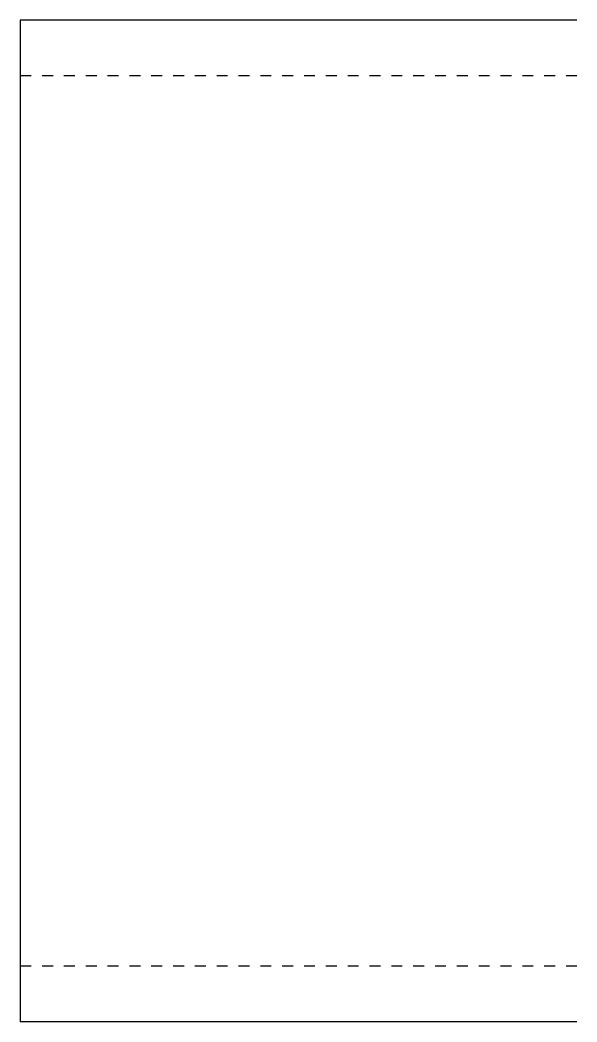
# Model space of a CAD drawing. Header units: millimetres. Extents: x 12 to 53594, y 7 to 1833.
# Drawn here: x 14945.4 to 15045.4, y 139.5 to 319.5 of the extents above; entities that cross this region are included whole.
import ezdxf

# ---------------------------------------------------------------- set-up
doc = ezdxf.new("R2010")
doc.units = ezdxf.units.MM
doc.linetypes.add('DXK_LINE_DOT2', pattern=[3.9198, 1.9599, -1.9599])
doc.layers.add('STÅL', color=7, linetype='Continuous')

msp = doc.modelspace()

# ---------------------------------------------------------------- linework, layer by layer
at = {"layer": 'STÅL', "color": 2, "linetype": 'Continuous'}
for p, q in [((14945.35, 319.5), (14945.35, 294.5)), ((15045.35, 319.5), (14945.35, 319.5)), ((14945.35, 294.5), (14945.35, 164.5)), ((14945.35, 164.5), (14945.35, 139.5)), ((15045.35, 139.5), (14945.35, 139.5))]:
    msp.add_line(p, q, dxfattribs=at)
at = {"layer": 'STÅL', "color": 7, "linetype": 'DXK_LINE_DOT2'}
for p, q in [((14945.35, 319.5), (14945.35, 312.18)), ((15045.35, 309.5), (14945.35, 309.5)), ((15045.35, 149.5), (14945.35, 149.5))]:
    msp.add_line(p, q, dxfattribs=at)

doc.saveas('drawing.dxf')
